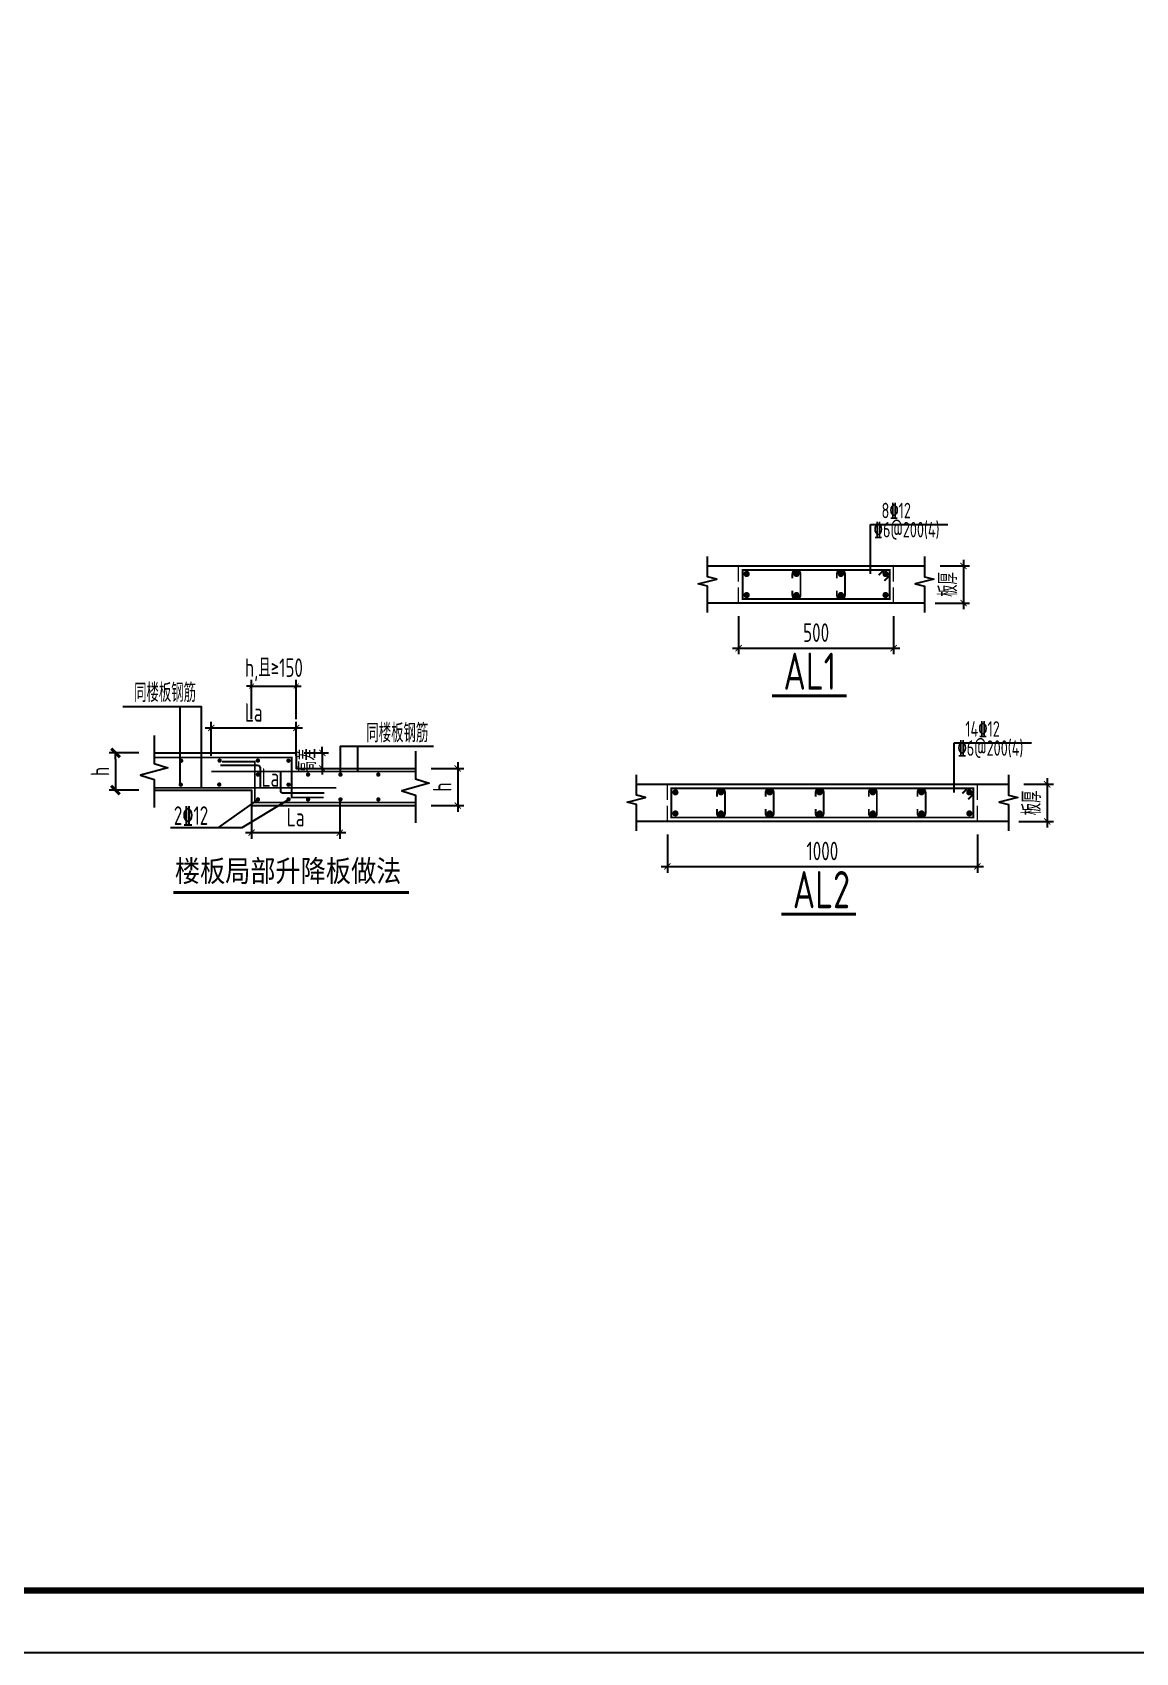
# Model space of a CAD drawing. Extents: x 826826 to 1642106, y -156213 to 399140.
# Drawn here: x 1317736 to 1335527, y 226901 to 253032 of the extents above; entities that cross this region are included whole.
import ezdxf
from ezdxf.enums import TextEntityAlignment as Align

# ---------------------------------------------------------------- set-up
doc = ezdxf.new("R2010")
doc.units = 0
doc.header["$LTSCALE"] = 1000
doc.linetypes.add('DASH', pattern=[0.35, 0.25, -0.1])
doc.layers.get('0').update_dxf_attribs({"linetype": 'CONTINUOUS'})
doc.layers.get('DEFPOINTS').update_dxf_attribs({"linetype": 'CONTINUOUS'})
for name, color, linetype in [('-TK', 7, 'CONTINUOUS'), ('AXIS', 3, 'CONTINUOUS'), ('BEAM_DE', 7, 'CONTINUOUS'), ('NUM', 7, 'CONTINUOUS'), ('REIN', 6, 'CONTINUOUS'), ('S-DETLCW-TEXT', 7, 'CONTINUOUS'), ('S-DETLS-TEXT', 7, 'CONTINUOUS'), ('S-X详图实线', 4, 'CONTINUOUS'), ('S-X详图标注', 3, 'CONTINUOUS'), ('S-X详图钢筋', 6, 'CONTINUOUS'), ('TEXT', 2, 'CONTINUOUS'), ('THIN', 7, 'CONTINUOUS'), ('大样详图_文字', 60, 'CONTINUOUS')]:
    doc.layers.add(name, color=color, linetype=linetype)
doc.layers.add('S-REIN', color=12, linetype='CONTINUOUS', lineweight=50)
doc.layers.add('S-Thin-D', color=7, linetype='DASH', lineweight=18)
doc.styles.add('hzst', font='', dxfattribs={"width": 0.7})
doc.styles.add('TSSD_DIMENSION', font='Tssdeng.shx', dxfattribs={"width": 0.7, "bigfont": 'tssdchn.shx'})
doc.styles.add('TSSD_Norm', font='Tssdeng.shx', dxfattribs={"bigfont": 'tssdchn.shx'})
doc.styles.add('TSSD_REIN', font='tssdeng.shx', dxfattribs={"width": 0.7, "height": 300, "bigfont": 'tssdchn.shx'})
doc.styles.get('hzst').set_extended_font_data('SimSun')
doc.dimstyles.new('TSSD_100_100$0', dxfattribs={"dimtxt": 300, "dimasz": 80, "dimexe": 100, "dimexo": 250, "dimgap": 100, "dimtad": 1, "dimdec": 0, "dimzin": 0, "dimdsep": 46, "dimtxsty": 'TSSD_DIMENSION', "dimblk": 'ARCHTICK', "dimcen": 0, "dimdle": 100, "dimclrd": 3, "dimclre": 3, "dimclrt": 7, "dimadec": 0, "dimazin": 0, "dimtfac": 1, "dimtdec": 0, "dimtix": 1, "dimtmove": 2, "dimatfit": 3, "dimldrblk": 'ARCHTICK', "dimfxl": 0, "dimtolj": 1, "dimtzin": 0, "dimarcsym": 0})
doc.dimstyles.new('TSSD_20_100', dxfattribs={"dimtxt": 300, "dimasz": 100, "dimexe": 100, "dimexo": 250, "dimgap": 100, "dimtad": 1, "dimdec": 0, "dimlfac": 0.2, "dimzin": 0, "dimdsep": 46, "dimtxsty": 'TSSD_DIMENSION', "dimblk": 'ARCHTICK', "dimcen": 0, "dimdle": 100, "dimclrt": 7, "dimadec": 0, "dimazin": 0, "dimtfac": 1, "dimtdec": 0, "dimtix": 1, "dimtmove": 2, "dimatfit": 3, "dimldrblk": 'ARCHTICK', "dimfxl": 0, "dimtolj": 1, "dimtzin": 0, "dimarcsym": 0})
doc.dimstyles.new('TSSD_25_100', dxfattribs={"dimtxt": 300, "dimasz": 100, "dimexe": 100, "dimexo": 250, "dimgap": 100, "dimtad": 1, "dimdec": 0, "dimlfac": 0.25, "dimzin": 0, "dimdsep": 46, "dimtxsty": 'TSSD_DIMENSION', "dimblk": 'ARCHTICK', "dimcen": 0, "dimdle": 100, "dimclrt": 7, "dimadec": 0, "dimazin": 0, "dimtfac": 1, "dimtdec": 0, "dimtix": 1, "dimtmove": 2, "dimatfit": 3, "dimldrblk": 'ARCHTICK', "dimfxl": 0, "dimtolj": 1, "dimtzin": 0, "dimarcsym": 0})

# ---------------------------------------------------------------- blocks, each defined once
blk = doc.blocks.new('A1')
blk.add_lwpolyline([(0, 59400), (0, 0), (84100, 0), (84100, 59400)], close=True)
at = {"const_width": 100}
blk.add_lwpolyline([(2500, 58400), (2500, 1000), (83100, 1000), (83100, 58400)], close=True, dxfattribs=at)
blk = doc.blocks.new('_ArchTick')
at = {"color": 0, "linetype": 'ByBlock', "const_width": 0.15}
blk.add_lwpolyline([(-0.5, -0.5), (0.5, 0.5)], dxfattribs=at)
blk = doc.blocks.new('*D24')
at = {"layer": 'DEFPOINTS', "color": 0}
for p in [(15039, 226788), (15039, 226538), (15580, 226538)]:
    blk.add_point(p, dxfattribs=at)
at = {"layer": 'S-X详图标注', "color": 0, "lineweight": -2}
for p, q in [((15580, 226788), (15580, 226888)), ((15289, 226788), (15680, 226788)), ((15580, 226788), (15580, 226538)), ((15289, 226538), (15680, 226538)), ((15580, 226538), (15580, 226438))]:
    blk.add_line(p, q, dxfattribs=at)
at = {"layer": 'S-X详图标注', "color": 0, "lineweight": -2, "xscale": 100, "yscale": 100, "zscale": 100}
for p, rotation in [((15580, 226788), 270), ((15580, 226538), 90)]:
    blk.add_blockref('_ArchTick', p, dxfattribs=dict(at, rotation=rotation))
at = {"layer": 'S-X详图标注', "color": 7, "insert": (15330, 226663), "char_height": 300, "attachment_point": 5, "rotation": 90, "style": 'TSSD_DIMENSION'}
blk.add_mtext('\\A1;高差', dxfattribs=at)
blk = doc.blocks.new('ArchTick')
at = {"color": 0, "linetype": 'ByBlock', "lineweight": -2, "const_width": 0.075}
blk.add_lwpolyline([(-0.25, -0.25), (0.25, 0.25)], dxfattribs=at)
blk = doc.blocks.new('_tsdbk')
blk.add_line((-1, 0), (0, 0))
at = {"const_width": 0.5}
blk.add_lwpolyline([(-0.7, -0.7), (0.7, 0.7)], dxfattribs=at)
blk = doc.blocks.new('*D25')
at = {"layer": 'DEFPOINTS', "color": 0}
for p in [(12868, 226788), (12244, 226188), (12868, 226188)]:
    blk.add_point(p, dxfattribs=at)
at = {"layer": 'S-X详图标注', "color": 0, "lineweight": -2}
for p, q in [((12618, 226788), (12144, 226788)), ((12244, 226688), (12244, 226288)), ((12618, 226188), (12144, 226188))]:
    blk.add_line(p, q, dxfattribs=at)
at = {"layer": 'S-X详图标注', "color": 0, "lineweight": -2, "xscale": 100, "yscale": 100, "zscale": 100}
for p, rotation in [((12244, 226788), 90), ((12244, 226188), 270)]:
    blk.add_blockref('_tsdbk', p, dxfattribs=dict(at, rotation=rotation))
at = {"layer": 'S-X详图标注', "color": 7, "insert": (11994, 226488), "char_height": 300, "attachment_point": 5, "rotation": 90, "style": 'TSSD_DIMENSION'}
blk.add_mtext('\\A1;h', dxfattribs=at)
blk = doc.blocks.new('*D26')
at = {"layer": 'DEFPOINTS', "color": 0}
for p in [(17083, 226538), (17083, 225938), (17763, 225938)]:
    blk.add_point(p, dxfattribs=at)
at = {"layer": 'S-X详图标注', "color": 0, "lineweight": -2}
for p, q in [((17763, 226638), (17763, 225838)), ((17333, 226538), (17863, 226538)), ((17333, 225938), (17863, 225938))]:
    blk.add_line(p, q, dxfattribs=at)
at = {"layer": 'S-X详图标注', "color": 0, "lineweight": -2, "xscale": 100, "yscale": 100, "zscale": 100}
for p, rotation in [((17763, 226538), 90), ((17763, 225938), 270)]:
    blk.add_blockref('_ArchTick', p, dxfattribs=dict(at, rotation=rotation))
at = {"layer": 'S-X详图标注', "color": 7, "insert": (17513, 226238), "char_height": 300, "attachment_point": 5, "rotation": 90, "style": 'TSSD_DIMENSION'}
blk.add_mtext('\\A1;h', dxfattribs=at)
blk = doc.blocks.new('*D27')
at = {"layer": 'DEFPOINTS', "color": 0}
for p in [(15159, 227867), (14439, 227080), (15159, 227080)]:
    blk.add_point(p, dxfattribs=at)
at = {"layer": 'S-X详图标注', "color": 3, "lineweight": -2}
for p, q in [((14439, 227867), (14359, 227867)), ((14439, 227330), (14439, 227967)), ((14439, 227867), (15159, 227867)), ((15159, 227330), (15159, 227967)), ((15159, 227867), (15239, 227867))]:
    blk.add_line(p, q, dxfattribs=at)
at = {"layer": 'S-X详图标注', "color": 3, "lineweight": -2, "xscale": 80, "yscale": 80, "zscale": 80}
blk.add_blockref('_ArchTick', (14439, 227867), dxfattribs=at)
at = {"layer": 'S-X详图标注', "color": 3, "lineweight": -2, "xscale": 80, "yscale": 80, "zscale": 80, "rotation": 180}
blk.add_blockref('_ArchTick', (15159, 227867), dxfattribs=at)
at = {"layer": 'S-X详图标注', "color": 7, "insert": (14799, 228128), "char_height": 300, "attachment_point": 5, "style": 'TSSD_DIMENSION'}
blk.add_mtext('\\A1;h,且≥150', dxfattribs=at)
blk = doc.blocks.new('*D28')
at = {"layer": 'DEFPOINTS', "color": 0}
for p in [(15159, 227192), (13789, 226489), (15159, 226489)]:
    blk.add_point(p, dxfattribs=at)
at = {"layer": 'S-X详图标注', "color": 0, "lineweight": -2}
for p, q in [((13689, 227192), (15259, 227192)), ((13789, 226739), (13789, 227292)), ((15159, 226739), (15159, 227292))]:
    blk.add_line(p, q, dxfattribs=at)
at = {"layer": 'S-X详图标注', "color": 0, "lineweight": -2, "xscale": 100, "yscale": 100, "zscale": 100, "rotation": 180}
blk.add_blockref('_ArchTick', (13789, 227192), dxfattribs=at)
at = {"layer": 'S-X详图标注', "color": 0, "lineweight": -2, "xscale": 100, "yscale": 100, "zscale": 100}
blk.add_blockref('_ArchTick', (15159, 227192), dxfattribs=at)
at = {"layer": 'S-X详图标注', "color": 7, "insert": (14474, 227442), "char_height": 300, "attachment_point": 5, "style": 'TSSD_DIMENSION'}
blk.add_mtext('\\A1;La', dxfattribs=at)
blk = doc.blocks.new('*D29')
at = {"layer": 'DEFPOINTS', "color": 0}
for p in [(15861, 226306), (14439, 226188), (15861, 225502)]:
    blk.add_point(p, dxfattribs=at)
at = {"layer": 'S-X详图标注', "color": 0, "lineweight": -2}
for p, q in [((15861, 226056), (15861, 225402)), ((14439, 225938), (14439, 225402)), ((14339, 225502), (15961, 225502))]:
    blk.add_line(p, q, dxfattribs=at)
at = {"layer": 'S-X详图标注', "color": 0, "lineweight": -2, "xscale": 100, "yscale": 100, "zscale": 100, "rotation": 180}
blk.add_blockref('_ArchTick', (14439, 225502), dxfattribs=at)
at = {"layer": 'S-X详图标注', "color": 0, "lineweight": -2, "xscale": 100, "yscale": 100, "zscale": 100}
blk.add_blockref('_ArchTick', (15861, 225502), dxfattribs=at)
at = {"layer": 'S-X详图标注', "color": 7, "insert": (15150, 225752), "char_height": 300, "attachment_point": 5, "style": 'TSSD_DIMENSION'}
blk.add_mtext('\\A1;La', dxfattribs=at)
blk = doc.blocks.new('*D2658')
at = {"layer": 'AXIS', "color": 0, "lineweight": -2}
for p, q in [((1332375, 244428), (1332851, 244428)), ((1332751, 244528), (1332751, 243728)), ((1332294, 243828), (1332851, 243828))]:
    blk.add_line(p, q, dxfattribs=at)
at = {"layer": 'DEFPOINTS', "color": 0}
for p in [(1332125, 244428), (1332044, 243828), (1332751, 243828)]:
    blk.add_point(p, dxfattribs=at)
at = {"layer": 'AXIS', "color": 0, "lineweight": -2, "xscale": 100, "yscale": 100, "zscale": 100}
for p, rotation in [((1332751, 244428), 90), ((1332751, 243828), 270)]:
    blk.add_blockref('_ArchTick', p, dxfattribs=dict(at, rotation=rotation))
at = {"layer": 'AXIS', "color": 7, "insert": (1332501, 244128), "char_height": 300, "attachment_point": 5, "rotation": 90, "style": 'TSSD_DIMENSION'}
blk.add_mtext('\\A1;板厚', dxfattribs=at)
blk = doc.blocks.new('*D2659')
at = {"layer": 'AXIS', "color": 0, "lineweight": -2}
for p, q in [((1329125, 243618), (1329125, 243002)), ((1331625, 243618), (1331625, 243002)), ((1329025, 243102), (1331725, 243102))]:
    blk.add_line(p, q, dxfattribs=at)
at = {"layer": 'DEFPOINTS', "color": 0}
for p in [(1329125, 243868), (1331625, 243868), (1331625, 243102)]:
    blk.add_point(p, dxfattribs=at)
at = {"layer": 'AXIS', "color": 0, "lineweight": -2, "xscale": 100, "yscale": 100, "zscale": 100, "rotation": 180}
blk.add_blockref('_ArchTick', (1329125, 243102), dxfattribs=at)
at = {"layer": 'AXIS', "color": 0, "lineweight": -2, "xscale": 100, "yscale": 100, "zscale": 100}
blk.add_blockref('_ArchTick', (1331625, 243102), dxfattribs=at)
at = {"layer": 'AXIS', "color": 7, "insert": (1330375, 243352), "char_height": 300, "attachment_point": 5, "style": 'TSSD_DIMENSION'}
blk.add_mtext('\\A1;500', dxfattribs=at)
blk = doc.blocks.new('*D2660')
at = {"layer": 'AXIS', "color": 0, "lineweight": -2}
for p, q in [((1334102, 241006), (1334102, 240206)), ((1333726, 240906), (1334202, 240906)), ((1333645, 240306), (1334202, 240306))]:
    blk.add_line(p, q, dxfattribs=at)
at = {"layer": 'DEFPOINTS', "color": 0}
for p in [(1333476, 240906), (1333395, 240306), (1334102, 240306)]:
    blk.add_point(p, dxfattribs=at)
at = {"layer": 'AXIS', "color": 0, "lineweight": -2, "xscale": 100, "yscale": 100, "zscale": 100}
for p, rotation in [((1334102, 240906), 90), ((1334102, 240306), 270)]:
    blk.add_blockref('_ArchTick', p, dxfattribs=dict(at, rotation=rotation))
at = {"layer": 'AXIS', "color": 7, "insert": (1333852, 240606), "char_height": 300, "attachment_point": 5, "rotation": 90, "style": 'TSSD_DIMENSION'}
blk.add_mtext('\\A1;板厚', dxfattribs=at)
blk = doc.blocks.new('*D2661')
at = {"layer": 'AXIS', "color": 0, "lineweight": -2}
for p, q in [((1327976, 240095), (1327976, 239480)), ((1332976, 240095), (1332976, 239480)), ((1327876, 239580), (1333076, 239580))]:
    blk.add_line(p, q, dxfattribs=at)
at = {"layer": 'DEFPOINTS', "color": 0}
for p in [(1327976, 240345), (1332976, 240345), (1332976, 239580)]:
    blk.add_point(p, dxfattribs=at)
at = {"layer": 'AXIS', "color": 0, "lineweight": -2, "xscale": 100, "yscale": 100, "zscale": 100, "rotation": 180}
blk.add_blockref('_ArchTick', (1327976, 239580), dxfattribs=at)
at = {"layer": 'AXIS', "color": 0, "lineweight": -2, "xscale": 100, "yscale": 100, "zscale": 100}
blk.add_blockref('_ArchTick', (1332976, 239580), dxfattribs=at)
at = {"layer": 'AXIS', "color": 7, "insert": (1330476, 239830), "char_height": 300, "attachment_point": 5, "style": 'TSSD_DIMENSION'}
blk.add_mtext('\\A1;1000', dxfattribs=at)
blk = doc.blocks.new('20210306.16463091')
at = {"layer": 'S-DETLS-TEXT', "const_width": 50}
blk.add_lwpolyline([(1330.2, 0), (5133.9, 0)], dxfattribs=at)
at = {"layer": 'S-X详图实线', "linetype": 'ByBlock'}
for points in [[(1023.9, 2251.8), (3314.8, 2251.8), (3314.8, 2001.8), (5238.7, 2001.8)], [(1023.9, 1651.8), (2594.8, 1651.8), (2594.8, 1401.8), (5238.7, 1401.8)]]:
    blk.add_lwpolyline(points, dxfattribs=at)
at = {"layer": 'S-X详图标注', "linetype": 'ByBlock'}
for points in [[(1786.5, 1689.3), (1786.5, 2997.1), (520.6, 2997.1)], [(1442.5, 1753.1), (1442.5, 2997.1), (676.7, 2997.1)], [(4027.7, 1919.3), (4027.7, 2357.9), (5495.2, 2357.9)], [(4310.8, 1952.4), (4310.8, 2357.9), (5529.3, 2357.9)], [(3208.2, 1502.9), (2435.2, 1044.4), (1285.7, 1044.4)], [(2696.3, 1501.8), (2050.4, 1044.4)]]:
    blk.add_lwpolyline(points, dxfattribs=at)
at = {"layer": 'S-X详图标注'}
for points in [[(2094.8, 2053), (2684.6, 2053, -0.4142136), (2734.6, 2003), (2734.6, 1689.3)], [(3059.9, 1964.4), (3059.9, 1656.2, 0.4142136), (3109.9, 1606.2), (3763.5, 1606.2)]]:
    blk.add_lwpolyline(points, format="xyb", dxfattribs=at)
at = {"layer": 'S-X详图钢筋', "linetype": 'ByBlock', "const_width": 30}
for points in [[(1023.9, 2178.2), (3241, 2178.2), (3241, 1531.8), (3756, 1531.8)], [(5238.7, 1451), (2646.3, 1451), (2646.3, 2110.6), (2118.4, 2110.6)], [(1944.7, 1952.4), (5238.7, 1952.4)], [(1023.9, 1689.3), (3962.9, 1689.3)]]:
    blk.add_lwpolyline(points, dxfattribs=at)
at = {"layer": 'S-X详图钢筋', "const_width": 35}
for points in [[(1441.9, 2125.6, 1), (1476.9, 2125.6, 1)], [(2062.1, 2127.5, 1), (2097.1, 2127.5, 1)], [(2679.7, 2127.5, 1), (2714.7, 2127.5, 1)], [(3171.7, 2126, 1), (3206.7, 2126, 1)], [(2680.4, 1901.9, 1), (2715.4, 1901.9, 1)], [(3488, 1901.8, 1), (3523, 1901.8, 1)], [(4010.2, 1901.8, 1), (4045.2, 1901.8, 1)], [(4621.3, 1901.8, 1), (4656.3, 1901.8, 1)], [(1435.6, 1739.2, 1), (1470.6, 1739.2, 1)], [(2055.9, 1741.1, 1), (2090.9, 1741.1, 1)], [(3173.8, 1739.3, 1), (3208.8, 1739.3, 1)], [(2680.7, 1501.8, 1), (2715.7, 1501.8, 1)], [(3173.2, 1502.9, 1), (3208.2, 1502.9, 1)], [(3488.2, 1500.8, 1), (3523.2, 1500.8, 1)], [(4010.4, 1500.8, 1), (4045.4, 1500.8, 1)], [(4621.5, 1500.8, 1), (4656.5, 1500.8, 1)]]:
    blk.add_lwpolyline(points, format="xyb", close=True, dxfattribs=at)
at = {"layer": 'THIN'}
for points in [[(1023.9, 2531.8), (1023.9, 2081.8), (1243.9, 2011.8), (803.9, 1891.8), (1023.9, 1821.8), (1023.9, 1371.8)], [(5238.7, 2281.8), (5238.7, 1831.8), (5458.7, 1761.8), (5018.7, 1641.8), (5238.7, 1571.8), (5238.7, 1121.8)]]:
    blk.add_lwpolyline(points, dxfattribs=at)
at = {"layer": 'S-DETLCW-TEXT', "style": 'hzst', "width": 0.85}
blk.add_text('楼板局部升降板做法', height=350, dxfattribs=at).set_placement((1357.9, 173.9))
at = {"layer": 'S-X详图标注', "color": 7, "insert": (2898.8, 1855.6), "char_height": 300, "attachment_point": 5, "style": 'TSSD_REIN'}
blk.add_mtext('\\A1;La', dxfattribs=at)
at = {"layer": 'TEXT', "style": 'TSSD_REIN', "width": 0.7}
for s, p in [('同楼板钢筋', (700.4, 3072.4)), ('同楼板钢筋', (4446.4, 2423.2)), ('2%%13212', (1341.1, 1090.9))]:
    blk.add_text(s, height=300, dxfattribs=at).set_placement(p)
at = {"layer": 'S-X详图标注'}
dim = blk.add_linear_dim(base=(3314.8, 3330), p1=(2594.8, 2543.3), p2=(3314.8, 2543.3), text='h,且≥150', dimstyle='TSSD_100_100$0', dxfattribs=at)
dim.commit()
dim.dimension.update_dxf_attribs({"geometry": '*D27', "text_midpoint": (2954.8, 3591.5), "insert": (-11844.2, -224536.6)})
for base, p1, p2, override, picture, middle in [((3314.8, 2655.7), (1944.7, 1952.4), (3314.8, 1952.4), {"dimasz": 100, "dimblk1": 'ArchTick', "dimblk2": 'ArchTick', "dimclrd": 0, "dimclre": 0}, '*D28', (2629.7, 2905.7)), ((4016.4, 965.4), (2594.8, 1651.8), (4016.4, 1769), {"dimtxt": 300, "dimasz": 100, "dimblk1": 'ArchTick', "dimblk2": 'ArchTick', "dimclrd": 0, "dimclre": 0}, '*D29', (3305.6, 1215.4))]:
    dim = blk.add_linear_dim(base=base, p1=p1, p2=p2, text='La', dimstyle='TSSD_100_100$0', override=override, dxfattribs=at)
    dim.commit()
    dim.dimension.update_dxf_attribs({"geometry": picture, "text_midpoint": middle, "insert": (-11844.2, -224536.6)})
for base, p1, p2, text, picture, middle in [((3735.8, 2001.8), (3194.8, 2251.8), (3194.8, 2001.8), '高差', '*D24', (3485.8, 2126.8)), ((5919.1, 1401.8), (5238.7, 2001.8), (5238.7, 1401.8), 'h', '*D26', (5669.1, 1701.8))]:
    dim = blk.add_linear_dim(base=base, p1=p1, p2=p2, angle=90, text=text, dimstyle='TSSD_100_100$0', override={"dimtxt": 300, "dimasz": 100, "dimblk1": 'ArchTick', "dimblk2": 'ArchTick', "dimclrd": 0, "dimclre": 0}, dxfattribs=at)
    dim.commit()
    dim.dimension.update_dxf_attribs({"geometry": picture, "text_midpoint": middle, "insert": (-11844.2, -224536.6)})
dim = blk.add_linear_dim(base=(400, 1651.8), p1=(1023.9, 2251.8), p2=(1023.9, 1651.8), angle=90, text='h', dimstyle='TSSD_20_100', dxfattribs=at)
dim.commit()
dim.dimension.update_dxf_attribs({"geometry": '*D25', "text_midpoint": (150, 1951.8), "insert": (-11844.2, -224536.6)})

msp = doc.modelspace()

# ---------------------------------------------------------------- linework, layer by layer
at = {"layer": 'BEAM_DE'}
for p, q in [((1328624.83, 244427.81), (1332124.83, 244427.81)), ((1329124.83, 243827.81), (1328624.83, 243827.81)), ((1331624.83, 243827.81), (1329124.83, 243827.81)), ((1332124.83, 243827.81), (1331624.83, 243827.81)), ((1327475.95, 240905.63), (1333475.95, 240905.63)), ((1327975.95, 240305.63), (1327475.95, 240305.63)), ((1332975.95, 240305.63), (1327975.95, 240305.63)), ((1333475.95, 240305.63), (1332975.95, 240305.63))]:
    msp.add_line(p, q, dxfattribs=at)
at = {"layer": 'REIN', "const_width": 30}
for points in [[(1329992.83, 244027.81), (1329992.83, 243957.81, 1), (1330122.83, 243957.81), (1330122.83, 244297.81, 1), (1329992.83, 244297.81), (1329992.83, 244227.81)], [(1330709.83, 244027.81), (1330709.83, 243957.81, 1), (1330839.83, 243957.81), (1330839.83, 244297.81, 1), (1330709.83, 244297.81), (1330709.83, 244227.81)], [(1328775.89, 240505.63), (1328775.89, 240435.63, 1), (1328905.89, 240435.63), (1328905.89, 240775.63, 1), (1328775.89, 240775.63), (1328775.89, 240705.63)], [(1329560.95, 240505.63), (1329560.95, 240435.63, 1), (1329690.95, 240435.63), (1329690.95, 240775.63, 1), (1329560.95, 240775.63), (1329560.95, 240705.63)], [(1330366.95, 240505.63), (1330366.95, 240435.63, 1), (1330496.95, 240435.63), (1330496.95, 240775.63, 1), (1330366.95, 240775.63), (1330366.95, 240705.63)], [(1331225.31, 240505.63), (1331225.31, 240435.63, 1), (1331355.31, 240435.63), (1331355.31, 240775.63, 1), (1331225.31, 240775.63), (1331225.31, 240705.63)], [(1332010.37, 240505.63), (1332010.37, 240435.63, 1), (1332140.37, 240435.63), (1332140.37, 240775.63, 1), (1332010.37, 240775.63), (1332010.37, 240705.63)]]:
    msp.add_lwpolyline(points, format="xyb", dxfattribs=at)
at = {"layer": 'S-REIN', "const_width": 30}
for points in [[(1331559.83, 244362.81), (1331559.83, 243892.81), (1329189.83, 243892.81), (1329189.83, 244362.81), (1331559.83, 244362.81)], [(1331383.06, 244277.95), (1331467.91, 244362.81)], [(1331559.83, 244270.88), (1331474.98, 244186.03)], [(1332910.95, 240840.63), (1332910.95, 240370.63), (1328040.95, 240370.63), (1328040.95, 240840.63), (1332910.95, 240840.63)], [(1332734.17, 240755.78), (1332819.02, 240840.63)], [(1332910.95, 240748.71), (1332826.1, 240663.86)]]:
    msp.add_lwpolyline(points, dxfattribs=at)
at = {"layer": 'S-REIN', "const_width": 50}
for points in [[(1329229.83, 244297.81, 1), (1329279.83, 244297.81, 1)], [(1330032.83, 244297.81, 1), (1330082.83, 244297.81, 1)], [(1330749.83, 244297.81, 1), (1330799.83, 244297.81, 1)], [(1331469.83, 244297.81, 1), (1331519.83, 244297.81, 1)], [(1329229.83, 243957.81, 1), (1329279.83, 243957.81, 1)], [(1330032.83, 243957.81, 1), (1330082.83, 243957.81, 1)], [(1330749.83, 243957.81, 1), (1330799.83, 243957.81, 1)], [(1331469.83, 243957.81, 1), (1331519.83, 243957.81, 1)], [(1328080.95, 240775.63, 1), (1328130.95, 240775.63, 1)], [(1328815.89, 240775.63, 1), (1328865.89, 240775.63, 1)], [(1329600.95, 240775.63, 1), (1329650.95, 240775.63, 1)], [(1330406.95, 240775.63, 1), (1330456.95, 240775.63, 1)], [(1331265.31, 240775.63, 1), (1331315.31, 240775.63, 1)], [(1332050.37, 240775.63, 1), (1332100.37, 240775.63, 1)], [(1332820.95, 240775.63, 1), (1332870.95, 240775.63, 1)], [(1328080.95, 240435.63, 1), (1328130.95, 240435.63, 1)], [(1328815.89, 240435.63, 1), (1328865.89, 240435.63, 1)], [(1329600.95, 240435.63, 1), (1329650.95, 240435.63, 1)], [(1330406.95, 240435.63, 1), (1330456.95, 240435.63, 1)], [(1331265.31, 240435.63, 1), (1331315.31, 240435.63, 1)], [(1332050.37, 240435.63, 1), (1332100.37, 240435.63, 1)], [(1332820.95, 240435.63, 1), (1332870.95, 240435.63, 1)]]:
    msp.add_lwpolyline(points, format="xyb", close=True, dxfattribs=at)
at = {"layer": 'S-Thin-D'}
for p, q in [((1329124.83, 243827.81), (1329124.83, 244427.81)), ((1331624.83, 243827.81), (1331624.83, 244427.81)), ((1327975.95, 240305.63), (1327975.95, 240905.63)), ((1332975.95, 240305.63), (1332975.95, 240905.63))]:
    msp.add_line(p, q, dxfattribs=at)
at = {"layer": 'TEXT', "const_width": 50}
for points in [[(1329660.99, 242333.3), (1330866.39, 242333.3)], [(1329811.54, 238811.13), (1331016.94, 238811.13)]]:
    msp.add_lwpolyline(points, dxfattribs=at)
at = {"layer": 'THIN'}
for points in [[(1328624.83, 243677.81), (1328624.83, 244102.81), (1328474.83, 244140.31), (1328774.83, 244215.31), (1328624.83, 244252.81), (1328624.83, 244577.81)], [(1332124.83, 244577.81), (1332124.83, 244252.81), (1332274.83, 244215.31), (1331974.83, 244140.31), (1332124.83, 244102.81), (1332124.83, 243677.81)], [(1327475.95, 240155.63), (1327475.95, 240580.63), (1327325.95, 240618.13), (1327625.95, 240693.13), (1327475.95, 240730.63), (1327475.95, 241055.63)], [(1333475.95, 241055.63), (1333475.95, 240730.63), (1333625.95, 240693.13), (1333325.95, 240618.13), (1333475.95, 240580.63), (1333475.95, 240155.63)]]:
    msp.add_lwpolyline(points, dxfattribs=at)
at = {"layer": '大样详图_文字'}
for p, q in [((1331252.04, 245097.81), (1332498.04, 245097.81)), ((1331252.04, 244297.81), (1331252.04, 245097.81)), ((1332603.15, 241575.63), (1333849.16, 241575.63)), ((1332603.15, 240775.63), (1332603.15, 241575.63))]:
    msp.add_line(p, q, dxfattribs=at)

# ---------------------------------------------------------------- block references
at = {"layer": '-TK'}
msp.add_blockref('A1', (1269218.71, 226901.15), dxfattribs=at)
at = {"layer": 'S-X详图标注'}
msp.add_blockref('20210306.16463091', (1318675.79, 239160.13), dxfattribs=at)

# ---------------------------------------------------------------- texts
at = {"layer": 'NUM', "style": 'TSSD_Norm', "width": 0.7}
for s, p in [('AL1', (1329849.02, 242429.14)), ('AL2', (1329999.57, 238906.96))]:
    msp.add_text(s, height=600, dxfattribs=at).set_placement(p)
at = {"layer": '大样详图_文字', "style": 'TSSD_REIN', "width": 0.7}
for s, p in [('8\x8412', (1331430.42, 245121.07)), ('%%1326@200(4)', (1331303.18, 244812.29)), ('%%1326@200(4)', (1332654.29, 241290.11))]:
    msp.add_text(s, height=250, dxfattribs=at).set_placement(p, align=Align.BOTTOM_LEFT)
at = {"layer": '大样详图_文字', "color": 1, "style": 'TSSD_REIN', "width": 0.7}
msp.add_text('14%%13212', height=250, dxfattribs=at).set_placement((1332781.54, 241598.89), align=Align.BOTTOM_LEFT)

# ---------------------------------------------------------------- dimensions: what is measured, and where the dimension line sits
at = {"layer": 'AXIS'}
for base, p1, p2, picture, middle in [((1332750.88, 243827.81), (1332124.83, 244427.81), (1332043.65, 243827.81), '*D2658', (1332500.88, 244127.81)), ((1334101.99, 240305.63), (1333475.95, 240905.63), (1333394.77, 240305.63), '*D2660', (1333851.99, 240605.63))]:
    dim = msp.add_linear_dim(base=base, p1=p1, p2=p2, angle=90, text='板厚', dimstyle='TSSD_25_100', dxfattribs=at)
    dim.commit()
    dim.dimension.update_dxf_attribs({"geometry": picture, "text_midpoint": middle})
for base, p1, p2, text, picture, middle in [((1331624.83, 243102.05), (1329124.83, 243867.55), (1331624.83, 243867.55), '500', '*D2659', (1330374.83, 243352.05)), ((1332975.95, 239579.87), (1327975.95, 240345.37), (1332975.95, 240345.37), '1000', '*D2661', (1330475.95, 239829.87))]:
    dim = msp.add_linear_dim(base=base, p1=p1, p2=p2, text=text, dimstyle='TSSD_25_100', dxfattribs=at)
    dim.commit()
    dim.dimension.update_dxf_attribs({"geometry": picture, "text_midpoint": middle})

doc.saveas('drawing.dxf')
